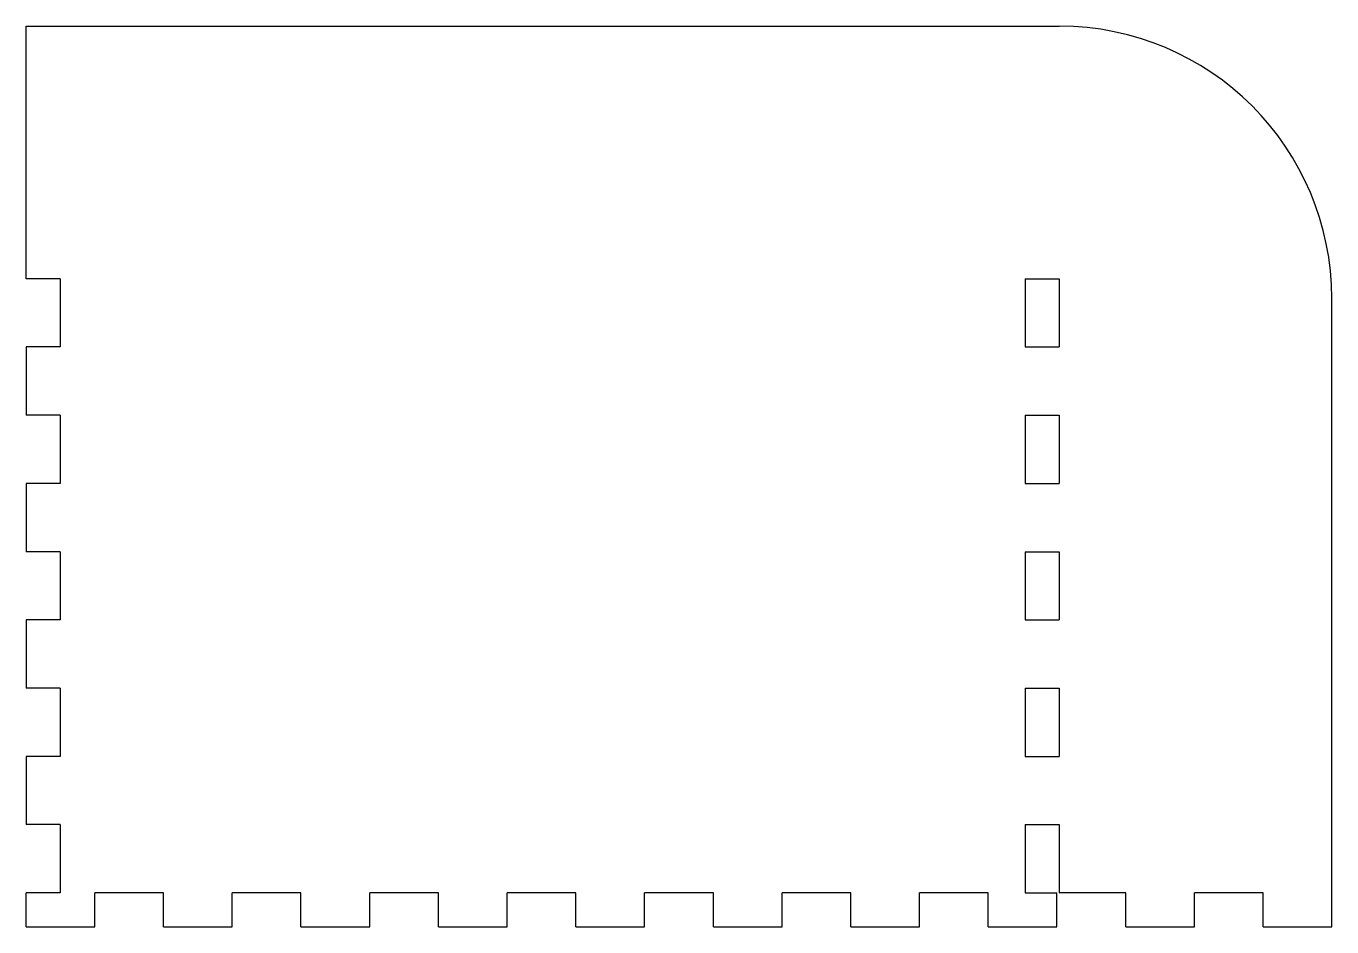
# Model space of a CAD drawing. Header units: millimetres. Extents: x -64 to 65, y -45 to 44.
import ezdxf

# ---------------------------------------------------------------- set-up
doc = ezdxf.new("R2010")
doc.units = ezdxf.units.MM

msp = doc.modelspace()

# ---------------------------------------------------------------- linework, layer by layer
at = {"layer": 'roof_b_a'}
for p, q in [((-63.65, 18.97), (-63.65, 43.81)), ((-63.65, 43.81), (37.95, 43.81)), ((-60.3, 18.97), (-63.65, 18.97)), ((-60.3, 18.97), (-60.3, 12.26)), ((34.6, 18.97), (37.95, 18.97)), ((34.6, 18.97), (34.6, 12.26)), ((37.95, 18.97), (37.95, 12.26)), ((64.75, -44.78), (64.75, 17.01)), ((-63.65, 12.26), (-63.65, 5.55)), ((-60.3, 12.26), (-63.65, 12.26)), ((34.6, 12.26), (37.95, 12.26)), ((-60.3, 5.55), (-63.65, 5.55)), ((-60.3, 5.55), (-60.3, -1.16)), ((34.6, 5.55), (34.6, -1.16)), ((34.6, 5.55), (37.95, 5.55)), ((37.95, 5.55), (37.95, -1.16)), ((-63.65, -1.16), (-63.65, -7.88)), ((-60.3, -1.16), (-63.65, -1.16)), ((34.6, -1.16), (37.95, -1.16)), ((-60.3, -7.88), (-63.65, -7.88)), ((-60.3, -7.88), (-60.3, -14.59)), ((34.6, -7.88), (34.6, -14.59)), ((34.6, -7.88), (37.95, -7.88)), ((37.95, -7.88), (37.95, -14.59)), ((-63.65, -14.59), (-63.65, -21.3)), ((-60.3, -14.59), (-63.65, -14.59)), ((34.6, -14.59), (37.95, -14.59)), ((-60.3, -21.3), (-63.65, -21.3)), ((-60.3, -21.3), (-60.3, -28.01)), ((34.6, -21.3), (34.6, -28.01)), ((34.6, -21.3), (37.95, -21.3)), ((37.95, -21.3), (37.95, -28.01)), ((-63.65, -28.01), (-63.65, -34.72)), ((-60.3, -28.01), (-63.65, -28.01)), ((34.6, -28.01), (37.95, -28.01)), ((-60.3, -34.72), (-63.65, -34.72)), ((-60.3, -34.72), (-60.3, -41.43)), ((34.6, -34.72), (37.95, -34.72)), ((34.6, -34.72), (34.6, -41.43)), ((37.95, -34.72), (37.95, -41.43)), ((-63.65, -44.78), (-63.65, -41.43)), ((-60.3, -41.43), (-63.65, -41.43)), ((-50.13, -41.43), (-56.89, -41.43)), ((-56.89, -44.78), (-56.89, -41.43)), ((-50.13, -44.78), (-50.13, -41.43)), ((-36.62, -41.43), (-43.37, -41.43)), ((-43.37, -44.78), (-43.37, -41.43)), ((-36.62, -44.78), (-36.62, -41.43)), ((-23.1, -41.43), (-29.86, -41.43)), ((-29.86, -44.78), (-29.86, -41.43)), ((-23.1, -44.78), (-23.1, -41.43)), ((-9.58, -41.43), (-16.34, -41.43)), ((-16.34, -44.78), (-16.34, -41.43)), ((-9.58, -44.78), (-9.58, -41.43)), ((3.93, -41.43), (-2.83, -41.43)), ((-2.83, -44.78), (-2.83, -41.43)), ((3.93, -44.78), (3.93, -41.43)), ((17.45, -41.43), (10.69, -41.43)), ((10.69, -44.78), (10.69, -41.43)), ((17.45, -44.78), (17.45, -41.43)), ((30.96, -41.43), (24.2, -41.43)), ((24.2, -44.78), (24.2, -41.43)), ((30.96, -44.78), (30.96, -41.43)), ((34.6, -41.43), (37.72, -41.43)), ((37.72, -44.78), (37.72, -41.43)), ((44.48, -41.43), (37.95, -41.43)), ((44.48, -44.78), (44.48, -41.43)), ((57.99, -41.43), (51.24, -41.43)), ((51.24, -44.78), (51.24, -41.43)), ((57.99, -44.78), (57.99, -41.43)), ((-63.65, -44.78), (-56.89, -44.78)), ((-50.13, -44.78), (-43.37, -44.78)), ((-36.62, -44.78), (-29.86, -44.78)), ((-23.1, -44.78), (-16.34, -44.78)), ((-9.58, -44.78), (-2.83, -44.78)), ((3.93, -44.78), (10.69, -44.78)), ((17.45, -44.78), (24.2, -44.78)), ((30.96, -44.78), (37.72, -44.78)), ((44.48, -44.78), (51.24, -44.78)), ((57.99, -44.78), (64.75, -44.78))]:
    msp.add_line(p, q, dxfattribs=at)
msp.add_arc((37.95, 17.01), 26.8, 0, 90, dxfattribs=at)

doc.saveas('drawing.dxf')
